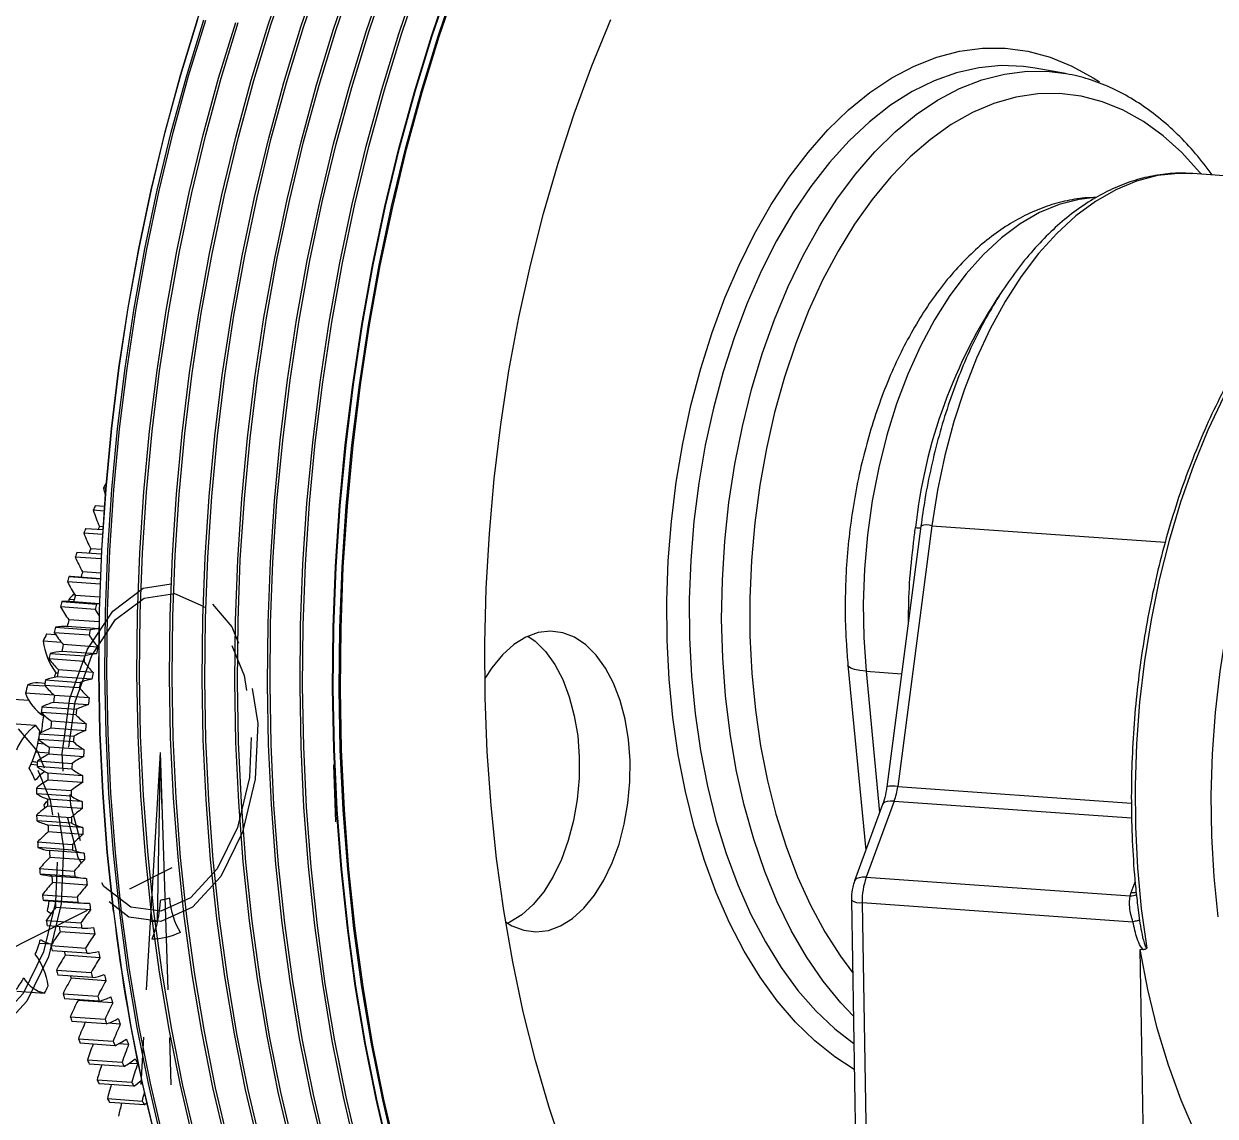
# Model space of a CAD drawing. Header units: millimetres. Extents: x -1795330 to -1787343, y -899964 to -866814.
# Drawn here: x -1787579.2 to -1787515.6, y -899782.4 to -899724.1 of the extents above; entities that cross this region are included whole.
import ezdxf

# ---------------------------------------------------------------- set-up
doc = ezdxf.new("R2010")
doc.units = ezdxf.units.MM
doc.linetypes.add('CENTERX2', pattern=[20.32, 12.7, -2.54, 2.54, -2.54])

msp = doc.modelspace()

# ---------------------------------------------------------------- linework, layer by layer
at = {"color": 7, "linetype": 'Continuous', "lineweight": 25}
for p, q in [((-1787523.556, -899726.718), (-1787525.175, -899726.428)), ((-1787523.683, -899726.696), (-1787523.556, -899726.718)), ((-1787516.767, -899732.061), (-1787516.844, -899732.056)), ((-1787504.251, -899732.944), (-1787516.767, -899732.061)), ((-1787574.838, -899748.629), (-1787574.802, -899748.632)), ((-1787574.822, -899748.879), (-1787574.956, -899748.87)), ((-1787574.913, -899750.093), (-1787575.496, -899750.052)), ((-1787575.387, -899749.801), (-1787574.895, -899749.835)), ((-1787574.995, -899751.353), (-1787575.998, -899751.282)), ((-1787575.896, -899751.021), (-1787574.979, -899751.086)), ((-1787574.958, -899750.936), (-1787575.163, -899750.921)), ((-1787531.287, -899750.895), (-1787533.107, -899764.834)), ((-1787530.702, -899750.877), (-1787532.522, -899764.816)), ((-1787530.702, -899750.877), (-1787518.239, -899751.756)), ((-1787575.065, -899752.654), (-1787576.458, -899752.556)), ((-1787576.365, -899752.286), (-1787575.051, -899752.379)), ((-1787575.039, -899752.153), (-1787575.633, -899752.111)), ((-1787575.121, -899753.993), (-1787576.875, -899753.869)), ((-1787576.791, -899753.591), (-1787575.11, -899753.71)), ((-1787575.11, -899753.709), (-1787576.704, -899753.596)), ((-1787575.098, -899753.409), (-1787576.063, -899753.341)), ((-1787576.563, -899754.55), (-1787576.486, -899754.555)), ((-1787577.174, -899754.932), (-1787575.32, -899755.063)), ((-1787576.805, -899754.827), (-1787576.806, -899754.931)), ((-1787576.52, -899754.847), (-1787576.805, -899754.827)), ((-1787575.155, -899755.047), (-1787576.758, -899754.934)), ((-1787575.145, -899754.701), (-1787576.452, -899754.608)), ((-1787575.394, -899755.348), (-1787577.248, -899755.217)), ((-1787577.511, -899756.304), (-1787575.657, -899756.435)), ((-1787575.183, -899756.382), (-1787576.884, -899756.262)), ((-1787575.177, -899756.022), (-1787576.798, -899755.907)), ((-1787577.199, -899757.113), (-1787578.174, -899757.045)), ((-1787577.987, -899756.658), (-1787577.511, -899756.692)), ((-1787575.722, -899756.725), (-1787577.576, -899756.594)), ((-1787577.802, -899757.701), (-1787575.948, -899757.832)), ((-1787575.321, -899757.726), (-1787577.174, -899757.595)), ((-1787575.247, -899757.364), (-1787577.101, -899757.233)), ((-1787576.003, -899758.127), (-1787577.856, -899757.996)), ((-1787535.182, -899758.323), (-1787534.23, -899768.22)), ((-1787577.492, -899758.74), (-1787577.386, -899758.748)), ((-1787575.565, -899759.08), (-1787577.419, -899758.949)), ((-1787575.504, -899758.713), (-1787577.358, -899758.582)), ((-1787534.216, -899758.653), (-1787532.317, -899758.787)), ((-1787534.216, -899758.653), (-1787533.489, -899766.202)), ((-1787579, -899759.374), (-1787578.071, -899759.439)), ((-1787578.073, -899759.308), (-1787578.437, -899759.282)), ((-1787576.236, -899759.549), (-1787578.089, -899759.418)), ((-1787578.045, -899759.119), (-1787576.191, -899759.25)), ((-1787578.921, -899760.225), (-1787581.489, -899760.044)), ((-1787577.578, -899759.94), (-1787579.113, -899759.832)), ((-1787575.715, -899760.079), (-1787577.569, -899759.948)), ((-1787576.42, -899760.986), (-1787578.274, -899760.855)), ((-1787578.239, -899760.553), (-1787576.385, -899760.684)), ((-1787575.764, -899760.45), (-1787577.618, -899760.319)), ((-1787578.565, -899761.553), (-1787579.857, -899761.462)), ((-1787578.143, -899761.036), (-1787578.081, -899761.04)), ((-1787575.879, -899761.458), (-1787577.733, -899761.327)), ((-1787578.385, -899761.998), (-1787576.531, -899762.129)), ((-1787578.372, -899761.99), (-1787578.356, -899761.846)), ((-1787578.275, -899761.916), (-1787578.363, -899761.91)), ((-1787578.241, -899761.917), (-1787578.314, -899761.912)), ((-1787575.916, -899761.831), (-1787577.769, -899761.701)), ((-1787578.455, -899762.505), (-1787578.125, -899762.528)), ((-1787576.555, -899762.432), (-1787578.409, -899762.301)), ((-1787575.996, -899762.845), (-1787577.85, -899762.714)), ((-1787577.87, -899763.033), (-1787578.575, -899762.983)), ((-1787578.481, -899763.448), (-1787576.627, -899763.579)), ((-1787576.02, -899763.22), (-1787577.874, -899763.089)), ((-1787578.491, -899763.67), (-1787578.824, -899763.647)), ((-1787578.496, -899763.508), (-1787578.484, -899763.509)), ((-1787576.641, -899763.882), (-1787578.494, -899763.752)), ((-1787576.066, -899764.235), (-1787577.92, -899764.104)), ((-1787576.076, -899764.609), (-1787577.93, -899764.478)), ((-1787576.676, -899765.332), (-1787578.53, -899765.201)), ((-1787578.527, -899764.898), (-1787576.673, -899765.029)), ((-1787532.522, -899764.816), (-1787520.037, -899765.697)), ((-1787577.989, -899765.633), (-1787577.94, -899765.637)), ((-1787576.087, -899765.622), (-1787577.941, -899765.491)), ((-1787576.085, -899765.995), (-1787577.939, -899765.865)), ((-1787533.335, -899765.782), (-1787534.831, -899769.857)), ((-1787532.71, -899765.592), (-1787534.206, -899769.666)), ((-1787532.71, -899765.592), (-1787520.028, -899766.486)), ((-1787578.522, -899766.344), (-1787576.668, -899766.474)), ((-1787576.661, -899766.776), (-1787578.515, -899766.645)), ((-1787576.06, -899767.003), (-1787577.914, -899766.872)), ((-1787576.045, -899767.373), (-1787577.899, -899767.243)), ((-1787578.468, -899767.779), (-1787576.614, -899767.91)), ((-1787576.596, -899768.208), (-1787578.45, -899768.077)), ((-1787575.986, -899768.371), (-1787577.84, -899768.241)), ((-1787575.957, -899768.738), (-1787577.811, -899768.607)), ((-1787578.363, -899769.199), (-1787576.509, -899769.33)), ((-1787576.481, -899769.624), (-1787578.335, -899769.493)), ((-1787577.752, -899769.59), (-1787575.898, -899769.721)), ((-1787534.206, -899769.666), (-1787520.111, -899770.661)), ((-1787575.822, -899770.084), (-1787577.676, -899769.953)), ((-1787520.049, -899770.474), (-1787519.84, -899769.908)), ((-1787578.209, -899770.598), (-1787576.355, -899770.729)), ((-1787576.317, -899771.019), (-1787578.171, -899770.888)), ((-1787577.91, -899770.917), (-1787576.056, -899771.048)), ((-1787535.002, -899770.89), (-1787534.54, -899798.056)), ((-1787534.426, -899771.018), (-1787533.961, -899798.349)), ((-1787534.426, -899771.018), (-1787519.958, -899772.039)), ((-1787520.111, -899770.661), (-1787520.049, -899770.474)), ((-1787575.64, -899771.407), (-1787577.494, -899771.276)), ((-1787574.063, -899771.695), (-1787574.084, -899771.523)), ((-1787519.699, -899771.272), (-1787519.608, -899771.971)), ((-1787578.006, -899771.973), (-1787576.152, -899772.103)), ((-1787576.104, -899772.387), (-1787577.958, -899772.256)), ((-1787575.411, -899772.703), (-1787577.265, -899772.572)), ((-1787561.865, -899772.555), (-1787561.886, -899772.383)), ((-1787578.374, -899773.181), (-1787577.702, -899773.228)), ((-1787577.755, -899773.317), (-1787575.901, -899773.447)), ((-1787575.843, -899773.724), (-1787577.696, -899773.593)), ((-1787519.416, -899773.534), (-1787519.571, -899773.523)), ((-1787519.207, -899794.915), (-1787519.571, -899773.523)), ((-1787575.137, -899773.966), (-1787576.991, -899773.835)), ((-1787577.456, -899774.626), (-1787575.602, -899774.756)), ((-1787575.534, -899775.025), (-1787577.388, -899774.894)), ((-1787574.818, -899775.192), (-1787576.672, -899775.061)), ((-1787579.573, -899775.752), (-1787578.095, -899775.856)), ((-1787577.111, -899775.895), (-1787575.257, -899776.026)), ((-1787575.179, -899776.286), (-1787577.033, -899776.155)), ((-1787574.455, -899776.377), (-1787576.309, -899776.246)), ((-1787576.721, -899777.12), (-1787574.867, -899777.25)), ((-1787574.78, -899777.501), (-1787576.634, -899777.37)), ((-1787574.05, -899777.516), (-1787574.699, -899777.47)), ((-1787576.287, -899778.296), (-1787574.433, -899778.427)), ((-1787574.337, -899778.666), (-1787576.191, -899778.535)), ((-1787573.605, -899778.605), (-1787574.142, -899778.568)), ((-1787575.811, -899779.419), (-1787573.957, -899779.55)), ((-1787573.853, -899779.778), (-1787575.707, -899779.647)), ((-1787573.12, -899779.641), (-1787573.583, -899779.609)), ((-1787575.295, -899780.485), (-1787573.441, -899780.616)), ((-1787572.884, -899780.6), (-1787573.008, -899780.591)), ((-1787573.328, -899780.831), (-1787575.182, -899780.701)), ((-1787574.74, -899781.491), (-1787572.886, -899781.622)), ((-1787572.765, -899781.824), (-1787574.619, -899781.693))]:
    msp.add_line(p, q, dxfattribs=at)
at = {"color": 7, "linetype": 'CENTERX2'}
for p, q in [((-1787571.929, -899762.994), (-1787572.981, -899781.072)), ((-1787571.929, -899762.994), (-1787572.077, -899772.046)), ((-1787571.929, -899762.994), (-1787570.352, -899811.029)), ((-1787587.151, -899777.142), (-1787569.205, -899768.089)), ((-1787572.077, -899772.046), (-1787572.455, -899772.033))]:
    msp.add_line(p, q, dxfattribs=at)
at = {"color": 7, "linetype": 'Continuous'}
for p, q in [((-1787571.929, -899762.994), (-1787571.829, -899766.046)), ((-1787562.66, -899763.648), (-1787562.56, -899766.7))]:
    msp.add_line(p, q, dxfattribs=at)
at = {"color": 7, "linetype": 'Continuous', "lineweight": 25, "flags": 128}
for points in [[(-1787574.41, -899771.485), (-1787574.744, -899768.335), (-1787574.986, -899765.148), (-1787575.137, -899761.931), (-1787575.197, -899758.693), (-1787575.165, -899755.441), (-1787575.041, -899752.182), (-1787574.826, -899748.925), (-1787574.52, -899745.676), (-1787574.123, -899742.445), (-1787573.638, -899739.237), (-1787573.065, -899736.062), (-1787572.404, -899732.927), (-1787571.659, -899729.838), (-1787570.83, -899726.804), (-1787569.92, -899723.831), (-1787568.931, -899720.927), (-1787567.865, -899718.098), (-1787566.724, -899715.351), (-1787565.512, -899712.693), (-1787564.231, -899710.131), (-1787562.885, -899707.669), (-1787561.475, -899705.314), (-1787560.115, -899703.23)], [(-1787570.635, -899771.747), (-1787570.968, -899768.597), (-1787571.21, -899765.411), (-1787571.361, -899762.195), (-1787571.421, -899758.958), (-1787571.389, -899755.706), (-1787571.265, -899752.448), (-1787571.05, -899749.191), (-1787570.744, -899745.944), (-1787570.348, -899742.713), (-1787569.862, -899739.506), (-1787569.289, -899736.332), (-1787568.629, -899733.197), (-1787567.884, -899730.109), (-1787567.055, -899727.075), (-1787566.145, -899724.103), (-1787565.156, -899721.199)], [(-1787570.495, -899771.757), (-1787570.828, -899768.607), (-1787571.071, -899765.421), (-1787571.222, -899762.205), (-1787571.281, -899758.968), (-1787571.249, -899755.716), (-1787571.126, -899752.458), (-1787570.91, -899749.201), (-1787570.604, -899745.953), (-1787570.208, -899742.723), (-1787569.723, -899739.516), (-1787569.15, -899736.342), (-1787568.49, -899733.207), (-1787567.744, -899730.119), (-1787566.916, -899727.085), (-1787566.006, -899724.113), (-1787565.017, -899721.209)], [(-1787568.892, -899771.87), (-1787569.225, -899768.72), (-1787569.467, -899765.534), (-1787569.619, -899762.318), (-1787569.678, -899759.081), (-1787569.646, -899755.829), (-1787569.522, -899752.571), (-1787569.307, -899749.314), (-1787569.001, -899746.067), (-1787568.605, -899742.836), (-1787568.12, -899739.629), (-1787567.546, -899736.455), (-1787566.886, -899733.32), (-1787566.141, -899730.232), (-1787565.313, -899727.198), (-1787564.403, -899724.226), (-1787563.414, -899721.322)], [(-1787568.753, -899771.88), (-1787569.086, -899768.73), (-1787569.328, -899765.544), (-1787569.479, -899762.328), (-1787569.539, -899759.091), (-1787569.507, -899755.839), (-1787569.383, -899752.581), (-1787569.168, -899749.324), (-1787568.862, -899746.076), (-1787568.466, -899742.845), (-1787567.98, -899739.639), (-1787567.407, -899736.464), (-1787566.747, -899733.33), (-1787566.002, -899730.242), (-1787565.173, -899727.208), (-1787564.263, -899724.236), (-1787563.274, -899721.332)], [(-1787567.149, -899771.993), (-1787567.482, -899768.843), (-1787567.725, -899765.657), (-1787567.876, -899762.441), (-1787567.936, -899759.204), (-1787567.903, -899755.952), (-1787567.78, -899752.694), (-1787567.565, -899749.437), (-1787567.259, -899746.19), (-1787566.862, -899742.959), (-1787566.377, -899739.752), (-1787565.804, -899736.578), (-1787565.144, -899733.443), (-1787564.399, -899730.355), (-1787563.57, -899727.321), (-1787562.66, -899724.349), (-1787561.671, -899721.445)], [(-1787567.01, -899772.003), (-1787567.343, -899768.853), (-1787567.585, -899765.667), (-1787567.737, -899762.451), (-1787567.796, -899759.214), (-1787567.764, -899755.962), (-1787567.64, -899752.704), (-1787567.425, -899749.447), (-1787567.119, -899746.199), (-1787566.723, -899742.968), (-1787566.238, -899739.762), (-1787565.664, -899736.587), (-1787565.004, -899733.452), (-1787564.259, -899730.364), (-1787563.431, -899727.331), (-1787562.521, -899724.359), (-1787561.532, -899721.455)], [(-1787565.407, -899772.116), (-1787565.74, -899768.966), (-1787565.982, -899765.78), (-1787566.133, -899762.564), (-1787566.193, -899759.327), (-1787566.161, -899756.075), (-1787566.037, -899752.817), (-1787565.822, -899749.56), (-1787565.516, -899746.312), (-1787565.12, -899743.082), (-1787564.634, -899739.875), (-1787564.061, -899736.701), (-1787563.401, -899733.566), (-1787562.656, -899730.478), (-1787561.827, -899727.444), (-1787560.918, -899724.472), (-1787559.929, -899721.568)], [(-1787565.267, -899772.126), (-1787565.6, -899768.976), (-1787565.843, -899765.79), (-1787565.994, -899762.574), (-1787566.054, -899759.337), (-1787566.022, -899756.085), (-1787565.898, -899752.827), (-1787565.683, -899749.57), (-1787565.377, -899746.322), (-1787564.98, -899743.091), (-1787564.495, -899739.885), (-1787563.922, -899736.71), (-1787563.262, -899733.575), (-1787562.517, -899730.487), (-1787561.688, -899727.454), (-1787560.778, -899724.482), (-1787559.789, -899721.578)], [(-1787563.664, -899772.239), (-1787563.997, -899769.089), (-1787564.24, -899765.903), (-1787564.391, -899762.687), (-1787564.45, -899759.45), (-1787564.418, -899756.198), (-1787564.294, -899752.94), (-1787564.079, -899749.683), (-1787563.773, -899746.435), (-1787563.377, -899743.205), (-1787562.892, -899739.998), (-1787562.319, -899736.823), (-1787561.658, -899733.689), (-1787560.913, -899730.601), (-1787560.085, -899727.567), (-1787559.175, -899724.595), (-1787558.186, -899721.691)], [(-1787563.525, -899772.248), (-1787563.858, -899769.099), (-1787564.1, -899765.913), (-1787564.251, -899762.697), (-1787564.311, -899759.459), (-1787564.279, -899756.208), (-1787564.155, -899752.95), (-1787563.94, -899749.693), (-1787563.634, -899746.445), (-1787563.238, -899743.214), (-1787562.752, -899740.008), (-1787562.179, -899736.833), (-1787561.519, -899733.698), (-1787560.774, -899730.61), (-1787559.946, -899727.577), (-1787559.036, -899724.605), (-1787558.047, -899721.701)], [(-1787561.922, -899772.362), (-1787562.255, -899769.212), (-1787562.497, -899766.026), (-1787562.648, -899762.81), (-1787562.708, -899759.573), (-1787562.676, -899756.321), (-1787562.552, -899753.063), (-1787562.337, -899749.806), (-1787562.031, -899746.558), (-1787561.635, -899743.327), (-1787561.149, -899740.121), (-1787560.576, -899736.946), (-1787559.916, -899733.811), (-1787559.171, -899730.724), (-1787558.342, -899727.69), (-1787557.432, -899724.718), (-1787556.443, -899721.814)], [(-1787561.886, -899772.383), (-1787562.219, -899769.231), (-1787562.462, -899766.042), (-1787562.613, -899762.823), (-1787562.673, -899759.583), (-1787562.64, -899756.328), (-1787562.517, -899753.067), (-1787562.301, -899749.808), (-1787561.995, -899746.557), (-1787561.598, -899743.323), (-1787561.113, -899740.114), (-1787560.539, -899736.936), (-1787559.878, -899733.799), (-1787559.132, -899730.708), (-1787558.303, -899727.672), (-1787557.393, -899724.697), (-1787556.403, -899721.791)], [(-1787561.57, -899772.405), (-1787561.904, -899769.253), (-1787562.146, -899766.064), (-1787562.298, -899762.845), (-1787562.357, -899759.605), (-1787562.325, -899756.35), (-1787562.201, -899753.089), (-1787561.986, -899749.83), (-1787561.68, -899746.579), (-1787561.283, -899743.345), (-1787560.798, -899740.136), (-1787560.224, -899736.959), (-1787559.563, -899733.821), (-1787558.817, -899730.73), (-1787557.988, -899727.694), (-1787557.077, -899724.719), (-1787556.087, -899721.813)], [(-1787561.508, -899772.395), (-1787561.841, -899769.245), (-1787562.083, -899766.058), (-1787562.235, -899762.842), (-1787562.294, -899759.604), (-1787562.262, -899756.351), (-1787562.138, -899753.092), (-1787561.923, -899749.835), (-1787561.617, -899746.587), (-1787561.221, -899743.355), (-1787560.735, -899740.148), (-1787560.162, -899736.973), (-1787559.502, -899733.837), (-1787558.756, -899730.748), (-1787557.928, -899727.714), (-1787557.018, -899724.741), (-1787556.028, -899721.837)], [(-1787574.399, -899771.5), (-1787574.732, -899768.348), (-1787574.975, -899765.159), (-1787575.126, -899761.94), (-1787575.186, -899758.7), (-1787575.154, -899755.445), (-1787575.03, -899752.184), (-1787574.815, -899748.925), (-1787574.508, -899745.674), (-1787574.112, -899742.44), (-1787573.626, -899739.231), (-1787573.052, -899736.054), (-1787572.392, -899732.916), (-1787571.646, -899729.825), (-1787570.817, -899726.789), (-1787569.906, -899723.814)], [(-1787574.084, -899771.523), (-1787574.417, -899768.37), (-1787574.66, -899765.181), (-1787574.811, -899761.963), (-1787574.871, -899758.722), (-1787574.839, -899755.468), (-1787574.715, -899752.207), (-1787574.499, -899748.947), (-1787574.193, -899745.696), (-1787573.797, -899742.463), (-1787573.311, -899739.253), (-1787572.737, -899736.076), (-1787572.076, -899732.938), (-1787571.331, -899729.847), (-1787570.501, -899726.811), (-1787569.591, -899723.836)], [(-1787573.98, -899771.511), (-1787574.314, -899768.361), (-1787574.556, -899765.175), (-1787574.707, -899761.959), (-1787574.767, -899758.722), (-1787574.735, -899755.47), (-1787574.611, -899752.212), (-1787574.396, -899748.955), (-1787574.09, -899745.708), (-1787573.693, -899742.477), (-1787573.208, -899739.27), (-1787572.635, -899736.096), (-1787571.975, -899732.961), (-1787571.23, -899729.873), (-1787570.401, -899726.839), (-1787569.491, -899723.867)], [(-1787572.377, -899771.624), (-1787572.71, -899768.475), (-1787572.953, -899765.288), (-1787573.104, -899762.072), (-1787573.163, -899758.835), (-1787573.131, -899755.583), (-1787573.008, -899752.325), (-1787572.792, -899749.068), (-1787572.486, -899745.821), (-1787572.09, -899742.59), (-1787571.605, -899739.383), (-1787571.032, -899736.209), (-1787570.372, -899733.074), (-1787569.626, -899729.986), (-1787568.798, -899726.952), (-1787567.888, -899723.98)], [(-1787572.238, -899771.634), (-1787572.571, -899768.484), (-1787572.813, -899765.298), (-1787572.965, -899762.082), (-1787573.024, -899758.845), (-1787572.992, -899755.593), (-1787572.868, -899752.335), (-1787572.653, -899749.078), (-1787572.347, -899745.831), (-1787571.951, -899742.6), (-1787571.466, -899739.393), (-1787570.892, -899736.219), (-1787570.232, -899733.084), (-1787569.487, -899729.996), (-1787568.659, -899726.962), (-1787567.749, -899723.99)], [(-1787553.949, -899768.657), (-1787554.243, -899765.826), (-1787554.446, -899762.959), (-1787554.557, -899760.064), (-1787554.575, -899757.15), (-1787554.501, -899754.225), (-1787554.335, -899751.299), (-1787554.077, -899748.379), (-1787553.728, -899745.476), (-1787553.29, -899742.597), (-1787552.763, -899739.751), (-1787552.148, -899736.946), (-1787551.449, -899734.191), (-1787550.666, -899731.495), (-1787549.803, -899728.864), (-1787548.862, -899726.307), (-1787547.845, -899723.832)], [(-1787544.539, -899761.122), (-1787544.739, -899759.07), (-1787544.847, -899756.985), (-1787544.863, -899754.878), (-1787544.786, -899752.763), (-1787544.617, -899750.651), (-1787544.357, -899748.554), (-1787544.007, -899746.483), (-1787543.57, -899744.452), (-1787543.048, -899742.472), (-1787542.443, -899740.554), (-1787541.76, -899738.708), (-1787541.002, -899736.946), (-1787540.173, -899735.278), (-1787539.279, -899733.713), (-1787538.325, -899732.26), (-1787537.315, -899730.927), (-1787536.256, -899729.723), (-1787535.154, -899728.653), (-1787534.015, -899727.725), (-1787532.845, -899726.943), (-1787531.652, -899726.312), (-1787530.442, -899725.836), (-1787529.222, -899725.517), (-1787527.999, -899725.357), (-1787526.78, -899725.357), (-1787525.572, -899725.517), (-1787524.382, -899725.836), (-1787523.217, -899726.312), (-1787522.083, -899726.943), (-1787521.747, -899727.164)], [(-1787525.175, -899726.428), (-1787525.807, -899726.338), (-1787526.999, -899726.291), (-1787528.196, -899726.403), (-1787529.393, -899726.673), (-1787530.581, -899727.099), (-1787531.755, -899727.679), (-1787532.907, -899728.41), (-1787534.03, -899729.288), (-1787535.117, -899730.306), (-1787536.164, -899731.46), (-1787537.162, -899732.742), (-1787538.107, -899734.145), (-1787538.993, -899735.66), (-1787539.815, -899737.28), (-1787540.567, -899738.993), (-1787541.246, -899740.791), (-1787541.847, -899742.662), (-1787542.367, -899744.596), (-1787542.803, -899746.582), (-1787543.153, -899748.607), (-1787543.413, -899750.66), (-1787543.584, -899752.728), (-1787543.663, -899754.8), (-1787543.65, -899756.864), (-1787543.546, -899758.906), (-1787543.35, -899760.917)], [(-1787534.897, -899777.075), (-1787535.568, -899776.369), (-1787536.512, -899775.211), (-1787537.395, -899773.923), (-1787538.212, -899772.511), (-1787538.958, -899770.985), (-1787539.629, -899769.354), (-1787540.219, -899767.627), (-1787540.727, -899765.814), (-1787541.148, -899763.928), (-1787541.481, -899761.978), (-1787541.723, -899759.977), (-1787541.872, -899757.937), (-1787541.929, -899755.87), (-1787541.892, -899753.788), (-1787541.762, -899751.705), (-1787541.539, -899749.632), (-1787541.226, -899747.581), (-1787540.823, -899745.567), (-1787540.333, -899743.599), (-1787539.76, -899741.691), (-1787539.106, -899739.854), (-1787538.376, -899738.099), (-1787537.574, -899736.435), (-1787536.704, -899734.875), (-1787535.772, -899733.426), (-1787534.784, -899732.097), (-1787533.746, -899730.897), (-1787532.663, -899729.832), (-1787531.543, -899728.91), (-1787530.392, -899728.135), (-1787529.216, -899727.513), (-1787528.024, -899727.046), (-1787526.822, -899726.739), (-1787525.617, -899726.592), (-1787524.417, -899726.606), (-1787523.683, -899726.696)], [(-1787516.305, -899732.093), (-1787516.4, -899731.978), (-1787517.35, -899730.937), (-1787518.349, -899730.036), (-1787519.394, -899729.279), (-1787520.476, -899728.671), (-1787521.59, -899728.217), (-1787522.728, -899727.919), (-1787523.883, -899727.778), (-1787525.048, -899727.797), (-1787526.217, -899727.973), (-1787527.382, -899728.308), (-1787528.535, -899728.797), (-1787529.67, -899729.439), (-1787530.779, -899730.23), (-1787531.856, -899731.164), (-1787532.894, -899732.236), (-1787533.887, -899733.439), (-1787534.829, -899734.765), (-1787535.713, -899736.208), (-1787536.535, -899737.757), (-1787537.288, -899739.403), (-1787537.97, -899741.136), (-1787538.575, -899742.946), (-1787539.099, -899744.821), (-1787539.54, -899746.749), (-1787539.895, -899748.719), (-1787540.161, -899750.719), (-1787540.337, -899752.736), (-1787540.422, -899754.757), (-1787540.416, -899756.771), (-1787540.317, -899758.765), (-1787540.128, -899760.727)], [(-1787516.844, -899732.056), (-1787517.534, -899732.047), (-1787518.65, -899732.171), (-1787519.765, -899732.463), (-1787520.868, -899732.923), (-1787521.951, -899733.545), (-1787523.007, -899734.325), (-1787524.026, -899735.258), (-1787525.001, -899736.336), (-1787525.924, -899737.551), (-1787526.788, -899738.892), (-1787527.587, -899740.351), (-1787528.315, -899741.916), (-1787528.965, -899743.574), (-1787529.533, -899745.312), (-1787530.014, -899747.119), (-1787530.405, -899748.978), (-1787530.702, -899750.877)], [(-1787522.003, -899733.339), (-1787522.84, -899733.438), (-1787523.899, -899733.71), (-1787524.948, -899734.145), (-1787525.977, -899734.738), (-1787526.978, -899735.485), (-1787527.944, -899736.38), (-1787528.867, -899737.415), (-1787529.738, -899738.583), (-1787530.552, -899739.873), (-1787531.301, -899741.276), (-1787531.979, -899742.779), (-1787532.581, -899744.371), (-1787533.102, -899746.039), (-1787533.538, -899747.77), (-1787533.885, -899749.548), (-1787534.14, -899751.361), (-1787534.302, -899753.192), (-1787534.369, -899755.028), (-1787534.34, -899756.853), (-1787534.216, -899758.653)], [(-1787515.415, -899771.786), (-1787515.626, -899769.645), (-1787515.746, -899767.469), (-1787515.773, -899765.272), (-1787515.709, -899763.064), (-1787515.552, -899760.857), (-1787515.304, -899758.662), (-1787514.967, -899756.491), (-1787514.542, -899754.355), (-1787514.031, -899752.265), (-1787513.437, -899750.233), (-1787512.763, -899748.268), (-1787512.012, -899746.38), (-1787511.189, -899744.581), (-1787510.297, -899742.879), (-1787509.342, -899741.283), (-1787508.328, -899739.801), (-1787507.261, -899738.441), (-1787506.146, -899737.211), (-1787504.989, -899736.116), (-1787503.796, -899735.162), (-1787502.573, -899734.355), (-1787501.327, -899733.698), (-1787500.547, -899733.368)], [(-1787515.109, -899743.975), (-1787515.952, -899745.772), (-1787516.721, -899747.66), (-1787517.413, -899749.628), (-1787518.025, -899751.667), (-1787518.553, -899753.766), (-1787518.993, -899755.913), (-1787519.345, -899758.098), (-1787519.606, -899760.308), (-1787519.774, -899762.532), (-1787519.849, -899764.757), (-1787519.831, -899766.974), (-1787519.719, -899769.169), (-1787519.513, -899771.33), (-1787519.217, -899773.448)], [(-1787576.704, -899753.596), (-1787576.713, -899753.596), (-1787576.791, -899753.591)], [(-1787553.467, -899772.053), (-1787553.137, -899772.252), (-1787552.503, -899772.498), (-1787551.849, -899772.582), (-1787551.186, -899772.502), (-1787550.529, -899772.26), (-1787549.891, -899771.861), (-1787549.284, -899771.313), (-1787548.723, -899770.628), (-1787548.217, -899769.819), (-1787547.776, -899768.902), (-1787547.411, -899767.897), (-1787547.129, -899766.823), (-1787546.934, -899765.703), (-1787546.832, -899764.56), (-1787546.824, -899763.416), (-1787546.911, -899762.295), (-1787547.09, -899761.22), (-1787547.358, -899760.213), (-1787547.709, -899759.294), (-1787548.137, -899758.482), (-1787548.633, -899757.793), (-1787549.186, -899757.242), (-1787549.785, -899756.839), (-1787550.419, -899756.594), (-1787551.074, -899756.51), (-1787551.737, -899756.59), (-1787552.394, -899756.831), (-1787553.032, -899757.23), (-1787553.638, -899757.778), (-1787554.2, -899758.464), (-1787554.574, -899759.04)], [(-1787552.275, -899756.775), (-1787551.896, -899757.051), (-1787551.342, -899757.602), (-1787550.847, -899758.29), (-1787550.419, -899759.103), (-1787550.067, -899760.022), (-1787549.799, -899761.029), (-1787549.62, -899762.104)], [(-1787534.216, -899758.653), (-1787534.552, -899758.617), (-1787534.827, -899758.561), (-1787535.028, -899758.488), (-1787535.148, -899758.4), (-1787535.182, -899758.323)], [(-1787543.35, -899760.917), (-1787543.065, -899762.882), (-1787542.692, -899764.792), (-1787542.232, -899766.635), (-1787541.689, -899768.399), (-1787541.066, -899770.075), (-1787540.367, -899771.653), (-1787539.595, -899773.123), (-1787538.755, -899774.478), (-1787537.853, -899775.708), (-1787536.892, -899776.807), (-1787535.88, -899777.768), (-1787534.872, -899778.551)], [(-1787540.128, -899760.727), (-1787539.848, -899762.644), (-1787539.481, -899764.505), (-1787539.027, -899766.298), (-1787538.491, -899768.012), (-1787537.874, -899769.637), (-1787537.182, -899771.162), (-1787536.418, -899772.579), (-1787535.587, -899773.878), (-1787534.937, -899774.753)], [(-1787534.848, -899779.931), (-1787535.886, -899779.268), (-1787536.96, -899778.413), (-1787537.987, -899777.413), (-1787538.961, -899776.275), (-1787539.877, -899775.006), (-1787540.728, -899773.612), (-1787541.51, -899772.102), (-1787542.219, -899770.484), (-1787542.851, -899768.768), (-1787543.402, -899766.963), (-1787543.868, -899765.08), (-1787544.248, -899763.129), (-1787544.539, -899761.122)], [(-1787549.62, -899762.104), (-1787549.534, -899763.225), (-1787549.542, -899764.368), (-1787549.644, -899765.512), (-1787549.838, -899766.632), (-1787550.121, -899767.705), (-1787550.486, -899768.711), (-1787550.926, -899769.627), (-1787551.432, -899770.437), (-1787551.994, -899771.122), (-1787552.6, -899771.67), (-1787553.238, -899772.069), (-1787553.358, -899772.125)], [(-1787578.126, -899765.789), (-1787577.99, -899765.633), (-1787577.941, -899765.572)], [(-1787578.079, -899765.968), (-1787578.1, -899765.887), (-1787578.126, -899765.789)], [(-1787532.71, -899765.592), (-1787532.914, -899765.589), (-1787533.086, -899765.612), (-1787533.218, -899765.659), (-1787533.305, -899765.729), (-1787533.335, -899765.782)], [(-1787538.809, -899802.321), (-1787539.775, -899801.479), (-1787541.194, -899800.09), (-1787542.559, -899798.562), (-1787543.869, -899796.9), (-1787545.118, -899795.109), (-1787546.302, -899793.194), (-1787547.419, -899791.161), (-1787548.465, -899789.016), (-1787549.437, -899786.766), (-1787550.332, -899784.417), (-1787551.147, -899781.976), (-1787551.88, -899779.45), (-1787552.528, -899776.848), (-1787553.09, -899774.176), (-1787553.564, -899771.443), (-1787553.949, -899768.657)], [(-1787534.206, -899769.666), (-1787534.411, -899769.664), (-1787534.582, -899769.687), (-1787534.714, -899769.734), (-1787534.801, -899769.804), (-1787534.831, -899769.857)], [(-1787577.939, -899771.479), (-1787577.795, -899771.567), (-1787577.747, -899771.602)], [(-1787572.177, -899783.591), (-1787572.864, -899780.66), (-1787573.463, -899777.664), (-1787573.976, -899774.608), (-1787574.399, -899771.5)], [(-1787571.862, -899783.613), (-1787572.548, -899780.683), (-1787573.148, -899777.686), (-1787573.661, -899774.63), (-1787574.063, -899771.695)], [(-1787571.761, -899783.591), (-1787572.446, -899780.663), (-1787573.046, -899777.669), (-1787573.558, -899774.616), (-1787573.98, -899771.511)], [(-1787570.157, -899783.704), (-1787570.843, -899780.776), (-1787571.442, -899777.782), (-1787571.954, -899774.729), (-1787572.377, -899771.624)], [(-1787570.018, -899783.714), (-1787570.704, -899780.786), (-1787571.303, -899777.792), (-1787571.815, -899774.739), (-1787572.238, -899771.634)], [(-1787568.415, -899783.827), (-1787569.1, -899780.899), (-1787569.7, -899777.905), (-1787570.212, -899774.852), (-1787570.635, -899771.747)], [(-1787568.275, -899783.837), (-1787568.961, -899780.909), (-1787569.56, -899777.915), (-1787570.072, -899774.862), (-1787570.495, -899771.757)], [(-1787566.672, -899783.95), (-1787567.358, -899781.022), (-1787567.957, -899778.028), (-1787568.469, -899774.975), (-1787568.892, -899771.87)], [(-1787566.533, -899783.96), (-1787567.218, -899781.032), (-1787567.818, -899778.038), (-1787568.33, -899774.985), (-1787568.753, -899771.88)], [(-1787564.93, -899784.073), (-1787565.615, -899781.145), (-1787566.215, -899778.151), (-1787566.726, -899775.098), (-1787567.149, -899771.993)], [(-1787564.79, -899784.082), (-1787565.476, -899781.155), (-1787566.075, -899778.161), (-1787566.587, -899775.107), (-1787567.01, -899772.003)], [(-1787563.187, -899784.196), (-1787563.873, -899781.268), (-1787564.472, -899778.274), (-1787564.984, -899775.221), (-1787565.407, -899772.116)], [(-1787563.048, -899784.205), (-1787563.733, -899781.278), (-1787564.333, -899778.284), (-1787564.844, -899775.23), (-1787565.267, -899772.126)], [(-1787561.444, -899784.319), (-1787562.13, -899781.391), (-1787562.729, -899778.397), (-1787563.241, -899775.344), (-1787563.664, -899772.239)], [(-1787561.305, -899784.328), (-1787561.991, -899781.401), (-1787562.59, -899778.406), (-1787563.102, -899775.353), (-1787563.525, -899772.248)], [(-1787549.848, -899806.923), (-1787549.983, -899806.734), (-1787551.348, -899804.69), (-1787552.649, -899802.525), (-1787553.882, -899800.244), (-1787555.044, -899797.852), (-1787556.132, -899795.355), (-1787557.145, -899792.76), (-1787558.078, -899790.071), (-1787558.931, -899787.296), (-1787559.702, -899784.442), (-1787560.387, -899781.514), (-1787560.987, -899778.52), (-1787561.499, -899775.466), (-1787561.922, -899772.362)], [(-1787519.608, -899771.971), (-1787519.629, -899771.975), (-1787519.656, -899771.98), (-1787519.691, -899771.987), (-1787519.732, -899771.995), (-1787519.78, -899772.004), (-1787519.834, -899772.015), (-1787519.893, -899772.026), (-1787519.958, -899772.039)], [(-1787559.664, -899784.474), (-1787560.35, -899781.543), (-1787560.95, -899778.547), (-1787561.462, -899775.491), (-1787561.865, -899772.555)], [(-1787559.349, -899784.496), (-1787560.035, -899781.566), (-1787560.635, -899778.569), (-1787561.147, -899775.513), (-1787561.57, -899772.405)], [(-1787559.287, -899784.478), (-1787559.973, -899781.549), (-1787560.573, -899778.555), (-1787561.085, -899775.501), (-1787561.508, -899772.395)], [(-1787505.446, -899793.391), (-1787506.754, -899793.112), (-1787508.038, -899792.66), (-1787509.291, -899792.039), (-1787510.505, -899791.252), (-1787511.673, -899790.303), (-1787512.79, -899789.198), (-1787513.848, -899787.943), (-1787514.842, -899786.546), (-1787515.766, -899785.013), (-1787516.614, -899783.355), (-1787517.382, -899781.579), (-1787518.065, -899779.698), (-1787518.66, -899777.72), (-1787519.163, -899775.658), (-1787519.571, -899773.523)], [(-1787572.636, -899781.716), (-1787572.692, -899781.764), (-1787572.765, -899781.824)]]:
    msp.add_lwpolyline(points, dxfattribs=at)
at = {"color": 7, "linetype": 'CENTERX2', "flags": 128}
for points in [[(-1787566.84, -899764.426), (-1787567.521, -899767.255), (-1787568.68, -899769.622), (-1787570.19, -899771.27), (-1787571.89, -899772.022), (-1787573.593, -899771.796), (-1787575.116, -899770.616), (-1787576.294, -899768.609), (-1787576.999, -899765.994), (-1787577.155, -899763.054), (-1787576.744, -899760.108), (-1787575.811, -899757.474), (-1787574.458, -899755.438), (-1787572.831, -899754.221), (-1787571.106, -899753.955), (-1787569.471, -899754.668), (-1787568.101, -899756.284), (-1787567.147, -899758.626), (-1787566.711, -899761.442), (-1787566.84, -899764.426)], [(-1787567.147, -899764.339), (-1787567.787, -899766.998), (-1787568.876, -899769.222), (-1787570.295, -899770.771), (-1787571.892, -899771.478), (-1787573.493, -899771.265), (-1787574.924, -899770.156), (-1787576.031, -899768.271), (-1787576.693, -899765.813), (-1787576.839, -899763.051), (-1787576.454, -899760.282), (-1787575.577, -899757.807), (-1787574.306, -899755.894), (-1787572.777, -899754.75), (-1787571.156, -899754.5), (-1787569.619, -899755.17), (-1787568.332, -899756.688), (-1787567.435, -899758.889), (-1787567.026, -899761.535), (-1787567.147, -899764.339)], [(-1787577.21, -899771.083), (-1787577.891, -899773.912), (-1787579.05, -899776.279), (-1787580.56, -899777.928), (-1787582.26, -899778.68), (-1787583.963, -899778.453), (-1787585.486, -899777.273), (-1787586.664, -899775.267), (-1787587.369, -899772.652), (-1787587.524, -899769.712), (-1787587.114, -899766.765), (-1787586.181, -899764.132), (-1787584.828, -899762.096), (-1787583.201, -899760.879), (-1787581.476, -899760.613), (-1787579.84, -899761.326), (-1787578.471, -899762.941), (-1787577.517, -899765.284), (-1787577.081, -899768.099), (-1787577.21, -899771.083)], [(-1787577.517, -899770.997), (-1787578.157, -899773.655), (-1787579.246, -899775.879), (-1787580.665, -899777.429), (-1787582.262, -899778.135), (-1787583.863, -899777.922), (-1787585.294, -899776.813), (-1787586.401, -899774.928), (-1787587.063, -899772.471), (-1787587.209, -899769.708), (-1787586.823, -899766.939), (-1787585.947, -899764.464), (-1787584.676, -899762.551), (-1787583.147, -899761.408), (-1787581.526, -899761.158), (-1787579.989, -899761.828), (-1787578.702, -899763.346), (-1787577.805, -899765.547), (-1787577.395, -899768.193), (-1787577.517, -899770.997)]]:
    msp.add_lwpolyline(points, dxfattribs=at)
at = {"color": 7, "linetype": 'Continuous', "flags": 128}
for points in [[(-1787571.93, -899770.899), (-1787571.946, -899771.173), (-1787571.973, -899771.446), (-1787572.012, -899771.717), (-1787572.063, -899771.983), (-1787572.125, -899772.244), (-1787572.198, -899772.497), (-1787572.282, -899772.742), (-1787572.375, -899772.976)], [(-1787571.414, -899770.776), (-1787571.478, -899770.796), (-1787571.543, -899770.816), (-1787571.607, -899770.833), (-1787571.672, -899770.85), (-1787571.736, -899770.864), (-1787571.801, -899770.877), (-1787571.865, -899770.889), (-1787571.93, -899770.899)], [(-1787570.841, -899772.611), (-1787570.948, -899772.424), (-1787571.046, -899772.223), (-1787571.134, -899772.008), (-1787571.212, -899771.78), (-1787571.279, -899771.542), (-1787571.336, -899771.294), (-1787571.381, -899771.038), (-1787571.414, -899770.776)], [(-1787570.841, -899772.611), (-1787571.03, -899772.695), (-1787571.221, -899772.768), (-1787571.413, -899772.83), (-1787571.605, -899772.882), (-1787571.797, -899772.922), (-1787571.99, -899772.951), (-1787572.183, -899772.969), (-1787572.375, -899772.976)]]:
    msp.add_lwpolyline(points, dxfattribs=at)
at = {"color": 7, "linetype": 'Continuous', "lineweight": 25}
for centre, radius, start, end in [((-1787503.777, -899753.989), 27.962, 146.11164, 173.82138), ((-1787548.862, -899761.496), 28.988, 153.64957, 154.17925), ((-1787563.702, -899745.649), 11.706, 195.9729, 197.91532), ((-1787546.968, -899762.373), 31.076, 156.13557, 156.64125), ((-1787565.606, -899746.759), 10.424, 198.4155, 203.53432), ((-1787545.109, -899763.14), 33.087, 158.51317, 158.99815), ((-1787567.045, -899747.84), 9.591, 201.02841, 206.43978), ((-1787546.934, -899762.75), 30.607, 157.26457, 157.56295), ((-1787531.331, -899747.924), 3.065, 265.40418, 270.60584), ((-1787530.968, -899751.738), 0.902, 72.88146, 110.72117), ((-1787543.329, -899763.792), 34.982, 160.79759, 161.26489), ((-1787568.43, -899749.018), 8.773, 203.78533, 209.52832), ((-1787545.13, -899763.457), 32.545, 159.59684, 160.01157), ((-1787541.671, -899764.327), 36.725, 163.00281, 163.45521), ((-1787569.744, -899750.282), 7.982, 206.7062, 212.82247), ((-1787543.409, -899764.05), 34.365, 161.84273, 162.43534), ((-1787570.971, -899759.675), 7.585, 137.49711, 140.27698), ((-1787540.173, -899764.748), 38.28, 165.14169, 165.58175), ((-1787576.98, -899758.086), 3.159, 85.97202, 93.52292), ((-1787541.893, -899764.508), 35.949, 164.0152, 164.59027), ((-1787538.32, -899764.879), 38.28, 165.14169, 165.58175), ((-1787575.125, -899758.233), 3.176, 90.33442, 93.51314), ((-1787570.974, -899751.622), 7.231, 209.81248, 216.34558), ((-1787568.849, -899751.586), 7.549, 209.88374, 213.27588), ((-1787538.875, -899765.063), 39.616, 167.22615, 167.65625), ((-1787576.987, -899759.47), 3.209, 88.16777, 99.40154), ((-1787540.55, -899764.86), 37.338, 166.12705, 166.68777), ((-1787537.021, -899765.194), 39.616, 167.22615, 167.65625), ((-1787575.132, -899759.612), 3.221, 90.73012, 99.3915), ((-1787567.251, -899762.08), 12.028, 153.2079, 155.25218), ((-1787574.399, -899756.512), 3.812, 188.03694, 215.77172), ((-1787572.108, -899753.026), 6.529, 213.12704, 220.12101), ((-1787570.254, -899753.157), 6.529, 213.12704, 220.12101), ((-1787537.808, -899765.282), 40.705, 169.26732, 169.68972), ((-1787576.934, -899760.92), 3.334, 94.13756, 105.08894), ((-1787539.414, -899765.114), 38.502, 168.18979, 168.73915), ((-1787575.08, -899761.051), 3.334, 94.13756, 105.08894), ((-1787537.56, -899765.244), 38.502, 168.18979, 168.73915), ((-1787573.138, -899754.483), 5.883, 216.67356, 224.17075), ((-1787535.954, -899765.413), 40.705, 169.26732, 169.68972), ((-1787571.284, -899754.614), 5.883, 216.67356, 224.17075), ((-1787576.807, -899762.423), 3.528, 99.98669, 110.53143), ((-1787567.364, -899762.768), 10.9, 158.31279, 159.67533), ((-1787538.513, -899765.282), 39.418, 170.21425, 170.75507), ((-1787536.659, -899765.412), 39.418, 170.21425, 170.75507), ((-1787563.565, -899763.423), 15.957, 165.3006, 166.99371), ((-1787578.519, -899760.551), 1.271, 86.28181, 112.20905), ((-1787537.001, -899765.418), 41.524, 171.27572, 171.69255), ((-1787574.058, -899755.978), 5.3, 220.47573, 228.51347), ((-1787535.147, -899765.549), 41.524, 171.27572, 171.69255), ((-1787572.204, -899756.109), 5.3, 220.47573, 228.51347), ((-1787574.953, -899762.554), 3.528, 99.98669, 110.53143), ((-1787576.909, -899759.049), 2.339, 199.55135, 238.13789), ((-1787537.872, -899765.378), 40.067, 172.21071, 172.74567), ((-1787536.018, -899765.509), 40.067, 172.21071, 172.74567), ((-1787536.474, -899765.488), 42.056, 173.26139, 173.67469), ((-1787574.865, -899757.498), 4.784, 224.55577, 233.16175), ((-1787576.595, -899763.972), 3.793, 105.64176, 115.68883), ((-1787534.62, -899765.619), 42.056, 173.26139, 173.67469), ((-1787574.741, -899764.103), 3.793, 105.64176, 115.68883), ((-1787576.831, -899763.986), 2.987, 125.48352, 158.18559), ((-1787584.194, -899765.798), 7.05, 34.09883, 37.01758), ((-1787564.792, -899763.485), 13.574, 169.60556, 173.36272), ((-1787537.507, -899765.421), 40.434, 174.18902, 174.72074), ((-1787573.011, -899757.629), 4.784, 224.55577, 233.16175), ((-1787535.653, -899765.552), 40.434, 174.18902, 174.72074), ((-1787536.243, -899765.512), 42.289, 175.23402, 175.64581), ((-1787576.286, -899765.555), 4.13, 111.04681, 120.54), ((-1787534.389, -899765.642), 42.289, 175.23402, 175.64581), ((-1787574.433, -899765.686), 4.13, 111.04681, 120.54), ((-1787583.747, -899761.414), 5.404, 333.36098, 351.53878), ((-1787575.559, -899759.03), 4.338, 228.93231, 238.11878), ((-1787537.43, -899765.428), 40.511, 176.1588, 176.68984), ((-1787573.705, -899759.161), 4.338, 228.93231, 238.11878), ((-1787578.41, -899762.298), 1.213, 253.99932, 265.93315), ((-1787536.314, -899765.508), 42.217, 177.20315, 177.6154), ((-1787575.873, -899767.162), 4.538, 116.16513, 125.07993), ((-1787574.019, -899767.292), 4.538, 116.16513, 125.07993), ((-1787535.576, -899765.559), 40.511, 176.1588, 176.68984), ((-1787585.216, -899767.438), 7.256, 24.05014, 29.75541), ((-1787576.757, -899765.923), 2.332, 124.95016, 141.81596), ((-1787576.143, -899760.561), 3.963, 233.6175, 243.37452), ((-1787537.643, -899765.419), 40.298, 178.12951, 178.66242), ((-1787534.46, -899765.639), 42.217, 177.20315, 177.6154), ((-1787574.29, -899760.691), 3.963, 233.6175, 243.37452), ((-1787575.348, -899768.779), 5.017, 120.97816, 129.31585), ((-1787573.494, -899768.91), 5.017, 120.97816, 129.31585), ((-1787535.789, -899765.55), 40.298, 178.12951, 178.66242), ((-1787536.687, -899765.498), 41.844, 179.17823, 179.59293), ((-1787576.623, -899762.076), 3.66, 238.61337, 248.90222), ((-1787534.833, -899765.629), 41.844, 179.17823, 179.59293), ((-1787574.77, -899762.207), 3.66, 238.61337, 248.90222), ((-1787532.779, -899765.966), 1.178, 77.43293, 106.1697), ((-1787536.114, -899764.359), 3.621, 340.09113, 352.74746), ((-1787574.709, -899770.396), 5.564, 125.48253, 133.26338), ((-1787538.143, -899765.415), 39.798, 180.11064, 180.64801), ((-1787572.855, -899770.526), 5.564, 125.48253, 133.26338), ((-1787536.289, -899765.545), 39.798, 180.11064, 180.64801), ((-1787537.354, -899765.504), 41.176, 181.16883, 181.588), ((-1787577.007, -899763.566), 3.428, 243.90781, 254.65613), ((-1787535.501, -899765.635), 41.176, 181.16883, 181.588), ((-1787573.954, -899771.996), 6.177, 129.68625, 136.94313), ((-1787538.919, -899765.434), 39.022, 182.11185, 182.65631), ((-1787575.153, -899763.697), 3.428, 243.90781, 254.65613), ((-1787537.065, -899765.565), 39.022, 182.11185, 182.65631), ((-1787538.301, -899765.544), 40.229, 183.18472, 183.61045), ((-1787572.1, -899772.127), 6.177, 129.68625, 136.94313), ((-1787536.447, -899765.675), 40.229, 183.18472, 183.61045), ((-1787577.304, -899765.018), 3.267, 249.47102, 260.5717), ((-1787539.952, -899765.496), 37.987, 184.14305, 184.69737), ((-1787575.451, -899765.149), 3.267, 249.47102, 260.5717), ((-1787538.098, -899765.627), 37.987, 184.14305, 184.69737), ((-1787573.087, -899773.567), 6.85, 133.60516, 140.37822), ((-1787571.233, -899773.698), 6.85, 133.60516, 140.37822), ((-1787539.505, -899765.638), 39.021, 185.23605, 185.67051), ((-1787577.527, -899766.424), 3.174, 255.25355, 266.56904), ((-1787541.218, -899765.618), 36.715, 186.21463, 186.78168), ((-1787537.651, -899765.769), 39.021, 185.23605, 185.67051), ((-1787575.673, -899766.555), 3.174, 255.25355, 266.56904), ((-1787539.365, -899765.749), 36.715, 186.21463, 186.78168), ((-1787530.642, -899770.94), 3.785, 160.33235, 181.17499), ((-1787572.111, -899775.095), 7.577, 137.25976, 143.59249), ((-1787570.258, -899775.226), 7.577, 137.25976, 143.59249), ((-1787519.965, -899769.702), 0.777, 263.83416, 283.40782), ((-1787540.938, -899765.802), 37.579, 187.33347, 187.77899), ((-1787577.688, -899767.776), 3.149, 261.18519, 265.96232), ((-1787591.223, -899769.041), 13.505, 349.60051, 351.9936), ((-1787542.689, -899765.814), 35.231, 188.33752, 188.92038), ((-1787539.084, -899765.933), 37.579, 187.33347, 187.77899), ((-1787575.834, -899767.906), 3.15, 261.18719, 272.55968), ((-1787540.835, -899765.944), 35.231, 188.33752, 188.92038), ((-1787534.538, -899770.16), 0.865, 237.57884, 277.46613), ((-1787520.069, -899770.02), 0.642, 266.2827, 298.28024), ((-1787571.037, -899776.567), 8.348, 140.67289, 146.60931), ((-1787569.183, -899776.698), 8.348, 140.67289, 146.60931), ((-1787485.046, -899761.311), 89.942, 186.49489, 200.01856), ((-1787542.567, -899766.05), 35.931, 189.48832, 189.94735), ((-1787544.363, -899766.102), 33.532, 190.65524, 191.12556), ((-1787540.713, -899766.18), 35.931, 189.48832, 189.94735), ((-1787575.947, -899769.196), 3.195, 267.1894, 278.4555), ((-1787542.475, -899766.226), 33.567, 190.52343, 191.1254), ((-1787589.079, -899769.61), 11.285, 338.34537, 342.59496), ((-1787577.538, -899771.923), 1.314, 233.96222, 262.86039), ((-1787569.873, -899777.969), 9.153, 143.86804, 149.45094), ((-1787568.019, -899778.1), 9.153, 143.86804, 149.45094), ((-1787544.353, -899766.392), 34.113, 191.71273, 192.18793), ((-1787546.198, -899766.493), 31.656, 193.04769, 193.4101), ((-1787542.499, -899766.522), 34.113, 191.71273, 192.18793), ((-1787576.026, -899770.421), 3.309, 273.17097, 284.17763), ((-1787544.247, -899766.601), 31.755, 192.78494, 193.40959), ((-1787581.684, -899776.003), 3.812, 8.03694, 35.77172), ((-1787568.634, -899779.289), 9.98, 146.86825, 152.13816), ((-1787566.78, -899779.42), 9.98, 146.86825, 152.13816), ((-1787546.256, -899766.835), 32.158, 194.01984, 194.51411), ((-1787544.402, -899766.966), 32.158, 194.01984, 194.51411), ((-1787576.083, -899771.577), 3.492, 279.04516, 289.66329), ((-1787546.111, -899767.076), 29.832, 195.1357, 195.78692), ((-1787585.901, -899771.161), 7.742, 324.41858, 329.88225), ((-1787577.749, -899774.217), 1.675, 209.65859, 258.06738), ((-1787588.832, -899770.435), 12.028, 333.2079, 335.25218), ((-1787567.334, -899780.519), 10.815, 149.69547, 154.6901), ((-1787548.126, -899766.99), 29.664, 195.55023, 195.78775), ((-1787565.48, -899780.649), 10.815, 149.69547, 154.6901), ((-1787548.233, -899767.382), 30.107, 196.42394, 196.94041), ((-1787546.379, -899767.513), 30.107, 196.42394, 196.94041), ((-1787576.132, -899772.664), 3.745, 284.73617, 294.86906), ((-1787548.025, -899767.65), 27.834, 197.59058, 198.27261), ((-1787565.991, -899781.647), 11.646, 152.3702, 157.12434), ((-1787564.137, -899781.778), 11.646, 152.3702, 157.12434), ((-1787550.241, -899768.032), 27.996, 198.9406, 199.48272), ((-1787564.623, -899782.667), 12.457, 154.91135, 159.45691), ((-1787548.387, -899768.163), 27.996, 198.9406, 199.48272), ((-1787576.184, -899773.68), 4.07, 290.18497, 299.77085), ((-1787549.948, -899768.32), 25.797, 200.16584, 200.8833), ((-1787562.769, -899782.798), 12.457, 154.91135, 159.45691), ((-1787552.237, -899768.78), 25.864, 201.58686, 202.15837), ((-1787563.193, -899783.592), 13.29, 157.85921, 161.69762), ((-1787550.384, -899768.911), 25.864, 201.58686, 202.15837), ((-1787576.25, -899774.63), 4.466, 295.35172, 304.36127), ((-1787561.395, -899783.704), 13.232, 157.33631, 161.70247), ((-1787551.84, -899769.08), 23.758, 202.8792, 203.63715), ((-1787576.336, -899775.514), 4.934, 300.21509, 308.64584), ((-1787553.664, -899769.918), 21.75, 205.74995, 206.55385), ((-1787554.182, -899769.616), 23.747, 204.38125, 204.98624), ((-1787561.752, -899784.404), 14.098, 160.48207, 163.8613), ((-1787552.328, -899769.747), 23.747, 204.38125, 204.98624), ((-1787560.033, -899784.493), 13.957, 159.66093, 163.87447), ((-1787556.037, -899770.527), 21.681, 207.34388, 207.98673), ((-1787554.183, -899770.657), 21.681, 207.34388, 207.98673), ((-1787576.362, -899776.451), 5.329, 304.7102, 310.5493), ((-1787560.408, -899785.071), 14.772, 162.97622, 165.97294), ((-1787558.403, -899785.242), 14.929, 164.11948, 165.96434), ((-1787557.77, -899771.496), 19.695, 210.49627, 211.18164), ((-1787559.125, -899785.616), 15.356, 165.3739, 168.03541), ((-1787555.916, -899771.627), 19.695, 210.49627, 211.18164)]:
    msp.add_arc(centre, radius, start, end, dxfattribs=at)
for points, knots in [([(-1787515.719, -899732.135), (-1787516.013, -899731.748), (-1787516.605, -899730.969), (-1787517.57, -899729.946), (-1787518.588, -899729.038), (-1787519.653, -899728.267), (-1787520.755, -899727.632), (-1787521.889, -899727.148), (-1787522.871, -899726.837), (-1787523.48, -899726.744), (-1787523.696, -899726.712)], [0, 0, 0, 0, 0.132358, 0.266818, 0.400838, 0.534183, 0.666631, 0.798033, 0.928378, 1, 1, 1, 1]), ([(-1787516.855, -899732.069), (-1787516.954, -899732.059), (-1787517.412, -899732.012), (-1787518.238, -899732.072), (-1787519.32, -899732.252), (-1787520.393, -899732.584), (-1787521.45, -899733.051), (-1787522.488, -899733.657), (-1787523.499, -899734.398), (-1787524.477, -899735.271), (-1787525.414, -899736.27), (-1787526.303, -899737.387), (-1787527.138, -899738.614), (-1787527.913, -899739.942), (-1787528.624, -899741.36), (-1787529.266, -899742.86), (-1787529.836, -899744.43), (-1787530.331, -899746.062), (-1787530.747, -899747.744), (-1787531.068, -899749.359), (-1787531.219, -899750.419), (-1787531.287, -899750.895)], [0, 0, 0, 0, 0.014594, 0.067589, 0.120607, 0.173914, 0.227724, 0.282146, 0.337178, 0.39273, 0.448664, 0.504836, 0.561128, 0.617445, 0.67373, 0.72996, 0.786127, 0.842234, 0.898287, 0.954299, 1, 1, 1, 1]), ([(-1787521.909, -899733.344), (-1787522.117, -899733.346), (-1787522.689, -899733.353), (-1787523.62, -899733.521), (-1787524.691, -899733.832), (-1787525.743, -899734.287), (-1787526.773, -899734.877), (-1787527.775, -899735.603), (-1787528.741, -899736.461), (-1787529.664, -899737.447), (-1787530.535, -899738.552), (-1787531.348, -899739.767), (-1787532.096, -899741.081), (-1787532.774, -899742.483), (-1787533.378, -899743.961), (-1787533.905, -899745.505), (-1787534.354, -899747.103), (-1787534.721, -899748.745), (-1787535.004, -899750.42), (-1787535.203, -899752.117), (-1787535.317, -899753.825), (-1787535.343, -899755.531), (-1787535.293, -899757.034), (-1787535.214, -899757.957), (-1787535.182, -899758.323)], [0, 0, 0, 0, 0.02515, 0.068936, 0.113012, 0.157662, 0.203074, 0.249313, 0.296322, 0.343944, 0.391981, 0.440242, 0.488574, 0.536865, 0.585075, 0.63319, 0.681215, 0.729163, 0.777053, 0.824907, 0.872749, 0.920601, 0.968482, 1, 1, 1, 1]), ([(-1787507.916, -899734.84), (-1787508.127, -899734.988), (-1787508.728, -899735.408), (-1787509.683, -899736.243), (-1787510.78, -899737.329), (-1787511.834, -899738.542), (-1787512.842, -899739.868), (-1787513.8, -899741.303), (-1787514.703, -899742.839), (-1787515.546, -899744.468), (-1787516.327, -899746.183), (-1787517.04, -899747.977), (-1787517.685, -899749.839), (-1787518.256, -899751.763), (-1787518.753, -899753.739), (-1787519.172, -899755.757), (-1787519.512, -899757.809), (-1787519.771, -899759.884), (-1787519.948, -899761.973), (-1787520.042, -899764.067), (-1787520.055, -899766.156), (-1787519.979, -899768.228), (-1787519.861, -899769.938), (-1787519.736, -899770.939), (-1787519.695, -899771.271)], [0, 0, 0, 0, 0.025779, 0.073222, 0.120733, 0.168288, 0.215866, 0.263455, 0.311041, 0.35862, 0.406188, 0.453744, 0.50129, 0.548824, 0.59635, 0.643868, 0.69138, 0.738889, 0.786395, 0.833902, 0.88141, 0.928921, 0.976437, 1, 1, 1, 1]), ([(-1787531.952, -899755.989), (-1787531.94, -899755.312), (-1787531.916, -899753.906), (-1787531.734, -899752.23), (-1787531.61, -899751.241), (-1787531.577, -899750.979)], [0, 0, 0, 0, 0.404965, 0.84217, 1, 1, 1, 1]), ([(-1787533.107, -899764.834), (-1787533.121, -899764.931), (-1787533.164, -899765.217), (-1787533.247, -899765.536), (-1787533.32, -899765.74), (-1787533.335, -899765.782)], [0, 0, 0, 0, 0.287838, 0.851704, 1, 1, 1, 1]), ([(-1787534.831, -899769.857), (-1787534.867, -899769.969), (-1787534.959, -899770.253), (-1787535.002, -899770.607), (-1787535.002, -899770.84), (-1787535.002, -899770.89)], [0, 0, 0, 0, 0.337428, 0.857835, 1, 1, 1, 1]), ([(-1787519.958, -899772.039), (-1787520.033, -899771.785), (-1787520.174, -899771.313), (-1787520.13, -899770.867), (-1787520.111, -899770.661)], [0, 0, 0, 0, 0.538076, 1, 1, 1, 1]), ([(-1787519.416, -899773.534), (-1787519.462, -899773.473), (-1787519.681, -899773.182), (-1787519.83, -899772.641), (-1787519.925, -899772.194), (-1787519.958, -899772.039)], [0, 0, 0, 0, 0.148127, 0.704391, 1, 1, 1, 1]), ([(-1787519.608, -899771.971), (-1787519.545, -899772.375), (-1787519.471, -899772.849), (-1787519.311, -899773.331), (-1787519.26, -899773.419), (-1787519.236, -899773.44), (-1787519.225, -899773.447), (-1787519.219, -899773.447), (-1787519.217, -899773.448)], [0, 0, 0, 0, 0.794876, 0.931332, 0.973701, 0.98544, 0.995186, 1, 1, 1, 1]), ([(-1787519.217, -899773.448), (-1787519.217, -899773.449), (-1787519.226, -899773.467), (-1787519.258, -899773.504), (-1787519.327, -899773.534), (-1787519.387, -899773.534), (-1787519.416, -899773.534)], [0, 0, 0, 0, 0.01353, 0.258118, 0.630302, 1, 1, 1, 1])]:
    msp.add_open_spline(points, degree=3, knots=knots, dxfattribs=at)

doc.saveas('drawing.dxf')
